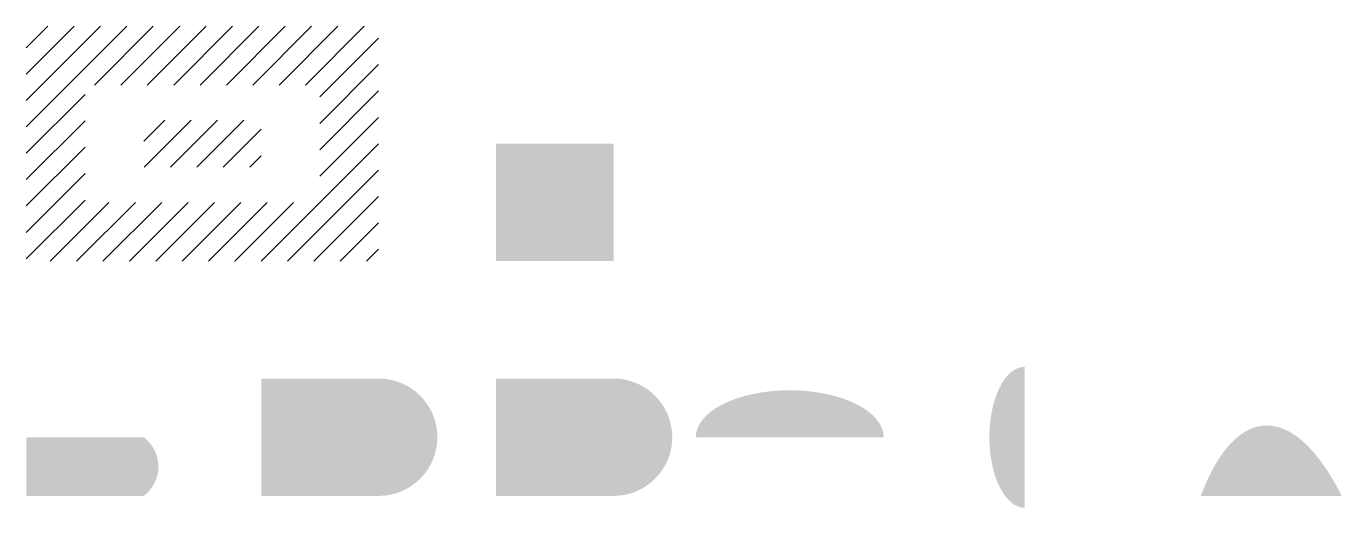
# Model space of a CAD drawing. Header units: millimetres. Extents: x 0 to 112, y -1 to 40.
import ezdxf

# ---------------------------------------------------------------- set-up
doc = ezdxf.new("R2010")
doc.units = ezdxf.units.MM

msp = doc.modelspace()

# ---------------------------------------------------------------- hatches: boundary and pattern name
h = msp.add_hatch()
h.set_pattern_fill('ANSI31', scale=0.5)
h.paths.add_polyline_path([(0, 20), (30, 20), (30, 40), (0, 40)])
h.paths.add_polyline_path([(5, 25), (25, 25), (25, 35), (5, 35)])
h.paths.add_polyline_path([(10, 28), (20, 28), (20, 32), (10, 32)])
at = {"extrusion": (0, 0, -1)}
msp.add_hatch(color=1, dxfattribs=at).paths.add_polyline_path([(-40, 20), (-50, 20), (-50, 30), (-40, 30)])
h = msp.add_hatch(color=6)
edge = h.paths.add_edge_path()
edge.add_ellipse((85, 5), major_axis=(0, 6), ratio=0.5, start_angle=0, end_angle=180, ccw=False)
edge.add_line((85, -1), (85, 11))
h = msp.add_hatch(color=3)
edge = h.paths.add_edge_path()
edge.add_line((20, 0), (30, 0))
edge.add_arc((30, 5), 5, -90, 90)
edge.add_line((30, 10), (20, 10))
edge.add_line((20, 10), (20, 0))
h = msp.add_hatch(color=4)
edge = h.paths.add_edge_path()
edge.add_line((40, 0), (50, 0))
edge.add_arc((50, 5), 5, 270, 90, ccw=False)
edge.add_line((50, 10), (40, 10))
edge.add_line((40, 10), (40, 0))
h = msp.add_hatch(color=5)
edge = h.paths.add_edge_path()
edge.add_ellipse((65, 5), major_axis=(8, 0), ratio=0.5, start_angle=0, end_angle=180)
edge.add_line((57, 5), (73, 5))
h = msp.add_hatch(color=2)
edge = h.paths.add_edge_path()
edge.add_spline(control_points=[(100, 0), (103, 8), (108, 8), (112, 0)], knot_values=[0, 0, 0, 0, 1, 1, 1, 1], degree=3, periodic=0)
edge.add_line((112, 0), (100, 0))
msp.add_hatch(color=1).paths.add_polyline_path([(0, 0), (10, 0, 0.5), (10, 5), (0, 5)])

doc.saveas('drawing.dxf')
